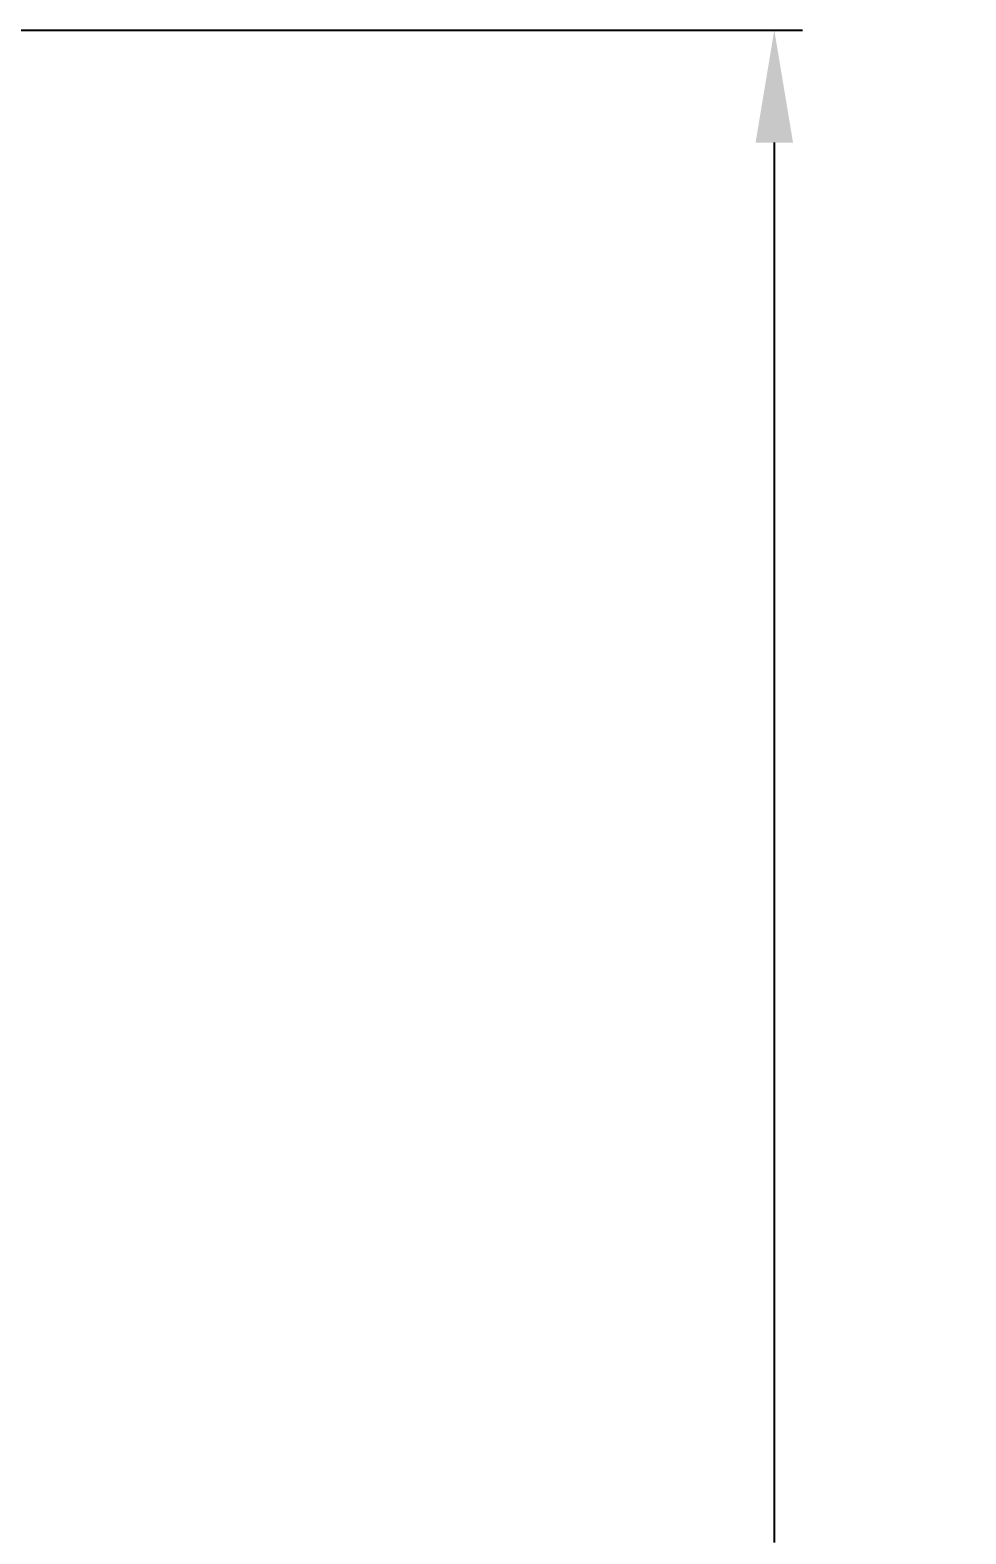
# Model space of a CAD drawing. Header units: millimetres. Extents: x 4812 to 5406, y -603 to -183.
# Drawn here: x 5148.5 to 5190.1, y -421.1 to -354.2 of the extents above; entities that cross this region are included whole.
import ezdxf

# ---------------------------------------------------------------- set-up
doc = ezdxf.new("R2010")
doc.units = ezdxf.units.MM
doc.header["$LTSCALE"] = 0.1
doc.layers.add('DIM', color=3, linetype='Continuous', lineweight=9)
doc.styles.get("Standard").update_dxf_attribs({"font": 'arial.ttf'})
doc.dimstyles.new('사본(2) ISO-25', dxfattribs={"dimtxt": 5, "dimasz": 5, "dimexe": 1.25, "dimexo": 0.625, "dimgap": 1.5, "dimtad": 1, "dimtih": 1, "dimtoh": 1, "dimdec": 1, "dimdsep": 46, "dimtxsty": 'Standard', "dimcen": 5, "dimclrd": 3, "dimclre": 3, "dimclrt": 4, "dimadec": 0, "dimazin": 0, "dimtfac": 1, "dimtdec": 1, "dimtmove": 0, "dimatfit": 3, "dimfxl": 1.25, "dimarcsym": 0})

# ---------------------------------------------------------------- blocks, each defined once
blk = doc.blocks.new('*D7')
at = {"layer": 'Defpoints', "color": 0, "transparency": 16777216}
for p in [(5123.587, -354.241), (5151.587, -496.741), (5181.587, -496.741)]:
    blk.add_point(p, dxfattribs=at)
at = {"layer": 'DIM', "color": 3, "lineweight": -2, "transparency": 16777216}
for p, q in [((5124.212, -354.241), (5182.837, -354.241)), ((5181.587, -359.241), (5181.587, -421.438)), ((5181.587, -491.741), (5181.587, -429.544)), ((5152.212, -496.741), (5182.837, -496.741))]:
    blk.add_line(p, q, dxfattribs=at)
at = {"layer": 'DIM', "color": 3, "transparency": 16777216}
for points in [[(5180.754, -359.241), (5182.42, -359.241), (5181.587, -354.241)], [(5180.754, -491.741), (5182.42, -491.741), (5181.587, -496.741)]]:
    blk.add_solid(points, dxfattribs=at)
at = {"layer": 'DIM', "color": 4, "transparency": 16777216, "insert": (5181.587, -425.491), "char_height": 5, "attachment_point": 5}
blk.add_mtext('142.5', dxfattribs=at)

msp = doc.modelspace()

# ---------------------------------------------------------------- dimensions: what is measured, and where the dimension line sits
at = {"layer": 'DIM'}
dim = msp.add_linear_dim(base=(5181.587, -496.741), p1=(5123.587, -354.241), p2=(5151.587, -496.741), angle=90, dimstyle='사본(2) ISO-25', dxfattribs=at)
dim.commit()
dim.dimension.update_dxf_attribs({"geometry": '*D7', "text_midpoint": (5181.587, -425.491)})

doc.saveas('drawing.dxf')
